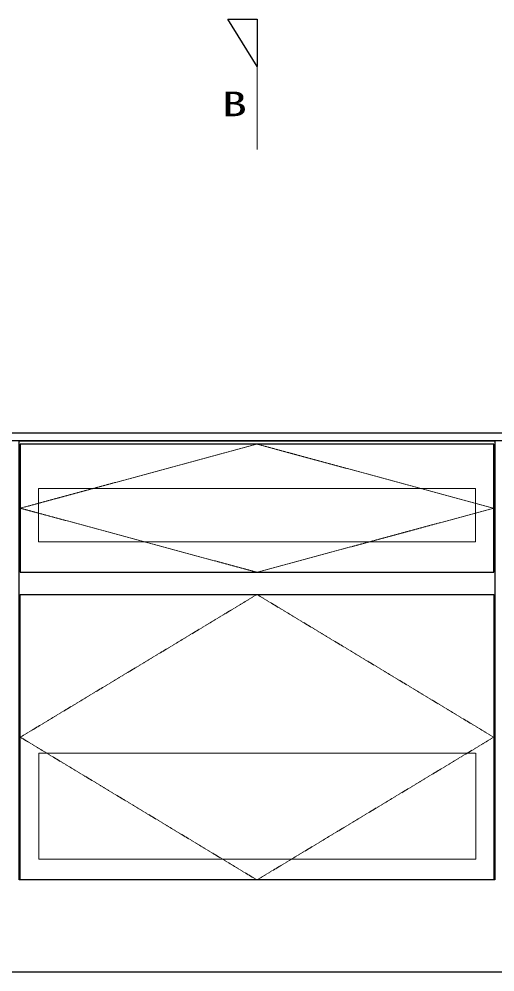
# Model space of a CAD drawing. Units: millimetres, scale not verified. Extents: x -9797 to 9797, y -4555 to 4555.
# Drawn here: x -6689 to -5939, y -1861 to -359 of the extents above; entities that cross this region are included whole.
import ezdxf
from ezdxf.enums import TextEntityAlignment as Align

# ---------------------------------------------------------------- set-up
doc = ezdxf.new("R2010")
doc.units = ezdxf.units.MM
doc.header["$LTSCALE"] = 30
doc.linetypes.add('USER1', pattern=[0.375, 0.25, -0.125])
doc.linetypes.add('USER3', pattern=[2, 1.25, -0.25, 0.25, -0.25])
for name, color, linetype, lineweight in [('0-0_0', 7, 'Continuous', 25), ('0-1_細線ﾚｲﾔｰ', 91, 'Continuous', 5), ('0-5_KABE', 4, 'Continuous', 25), ('0-6_図面枠', 3, 'Continuous', 15)]:
    doc.layers.add(name, color=color, linetype=linetype, lineweight=lineweight)
doc.styles.add('ＭＳ ゴシック', font='')
doc.styles.get('ＭＳ ゴシック').set_extended_font_data('MS Gothic')

# ---------------------------------------------------------------- blocks, each defined once
blk = doc.blocks.new('A$C6604C9EE')
at = {"layer": '0-0_0'}
for points in [[(0, 0), (0, 20760), (22500, 20760), (22500, 0)], [(60, 14550), (22440, 14550), (22440, 20610), (60, 20610)], [(60, 0), (60, 13500), (22440, 13500), (22440, 0)]]:
    blk.add_lwpolyline(points, close=True, dxfattribs=at)
at = {"layer": '0-1_細線ﾚｲﾔｰ', "linetype": 'USER3', "lineweight": 9}
for points in [[(11250, 20610), (22440, 17580), (11250, 14550), (60, 17580)], [(11250, 13500), (22440, 6750), (11250, 0), (60, 6750)]]:
    blk.add_lwpolyline(points, close=True, dxfattribs=at)
at = {"layer": '0-1_細線ﾚｲﾔｰ', "linetype": 'USER1', "lineweight": 9}
for points in [[(915, 15990), (21585, 15990), (21585, 18510), (915, 18510)], [(930, 990), (21600, 990), (21600, 6000), (930, 6000)]]:
    blk.add_lwpolyline(points, close=True, dxfattribs=at)

msp = doc.modelspace()

# ---------------------------------------------------------------- linework, layer by layer
at = {"layer": '0-0_0'}
for points in [[(-6359.39, -358.89), (-6313.56, -358.89), (-6313.56, -433.89)], [(-5173.56, -1010.93), (-5173.56, -1023.93), (-7723.56, -1023.93), (-7723.56, -1010.93)]]:
    msp.add_lwpolyline(points, close=True, dxfattribs=at)
at = {"layer": '0-5_KABE'}
msp.add_line((-7873.56, -1860.93), (-5023.56, -1860.93), dxfattribs=at)
at = {"layer": '0-6_図面枠', "color": 7}
msp.add_line((-6313.56, -358.89), (-6313.56, -564.44), dxfattribs=at)
msp.add_lwpolyline([(-6359.39, -358.89), (-6313.56, -358.89), (-6313.56, -433.89)], close=True, dxfattribs=at)

# ---------------------------------------------------------------- block references
at = {"layer": '0-0_0', "xscale": 0.03333333, "yscale": 0.03333333}
msp.add_blockref('A$C6604C9EE', (-6688.56, -1715.93), dxfattribs=at)

# ---------------------------------------------------------------- texts
at = {"layer": '0-6_図面枠', "style": 'ＭＳ ゴシック', "width": 1.5}
msp.add_text('B', height=38.98, dxfattribs=at).set_placement((-6369.09, -523.79), align=Align.BOTTOM_LEFT)

doc.saveas('drawing.dxf')
